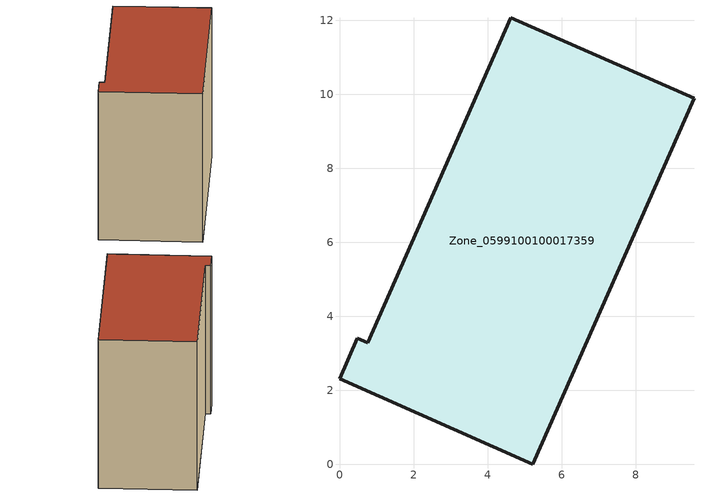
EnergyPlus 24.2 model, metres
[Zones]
Zone_0599100100017359
 floor ground (C_G): 5.22,0 0,2.31 0.48,3.4 0.77,3.28 4.63,12.06 9.58,9.88 z0
 wall outside (C_F): 0,2.31 5.22,0 9.58,9.88 4.63,12.06 0.77,3.28 0.48,3.4 0,2.31 z0:8.97
 roof outside (C_R): 0.48,3.4 0,2.31 5.22,0 9.58,9.88 4.63,12.06 0.77,3.28 z8.97
[BUILDING]
Pand.0599100100017359: North Axis=0; Terrain=City; Loads Convergence Tolerance Value=0.04; Temperature Convergence Tolerance Value=0.4; Solar Distribution=FullExterior; Maximum Number of Warmup Days=25; Minimum Number of Warmup Days=1
[Site:Location]
Rotterdam.The.Hague.AP_ZH_NLD Design_Conditions: Latitude=51.96; Longitude=4.45; Time Zone=1; Elevation=-4.5
[SITE:GROUNDTEMPERATURE:BUILDINGSURFACE]
18, 18, 18, 18, 18, 18, 18, 18, 18, 18, 18, 18
[MATERIAL] Thermal Absorptance=0.9; Solar Absorptance=0.7; Visible Absorptance=0.7
Name | Roughness | Thickness | Conductivity | Density | Specific Heat
G.TI.2015-2018 | MediumSmooth | 0.15 | 0.0428571 | 540 | 1210
F.TI.2015-2018 | Rough | 0.3 | 0.0666667 | 1920 | 840
R.TI.2015-2018 | MediumRough | 0.2 | 0.0333333 | 1500 | 1000
[CONSTRUCTION]
C_G: G.TI.2015-2018
C_F: F.TI.2015-2018
C_R: R.TI.2015-2018
[ZONE]
Zone_0599100100017359: Type=1; Multiplier=1; Ceiling Height=Autocalculate; Volume=Autocalculate; Floor Area=autocalculate; Part of Total Floor Area=Yes
[ZONEINFILTRATION:DESIGNFLOWRATE]
Infil_Zone_0599100100017359: Zone or ZoneList or Space or SpaceList=Zone_0599100100017359; Schedule=AlwaysOn; Design Flow Rate Calculation Method=Flow/Area; Flow Rate per Floor Area=0.0015; Constant Term Coefficient=1; Temperature Term Coefficient=0; Velocity Term Coefficient=0; Velocity Squared Term Coefficient=0
[HVACTEMPLATE:ZONE:IDEALLOADSAIRSYSTEM]
Zone_0599100100017359: Maximum Heating Supply Air Temperature=50; Minimum Cooling Supply Air Temperature=13; Maximum Heating Supply Air Humidity Ratio=0.0156; Minimum Cooling Supply Air Humidity Ratio=0.0077; Heating Limit=NoLimit; Cooling Limit=NoLimit; Dehumidification Control Type=ConstantSensibleHeatRatio; Cooling Sensible Heat Ratio=0.7; Dehumidification Setpoint=60; Humidification Control Type=None; Humidification Setpoint=30; Outdoor Air Method=None; Outdoor Air Flow Rate per Person=0.00944; Outdoor Air Flow Rate per Zone Floor Area=0; Outdoor Air Flow Rate per Zone=0; Demand Controlled Ventilation Type=None; Outdoor Air Economizer Type=NoEconomizer; Heat Recovery Type=None; Sensible Heat Recovery Effectiveness=0.7; Latent Heat Recovery Effectiveness=0.65
[ZONECONTROL:THERMOSTAT]
ThermostatControl_Zone_0599100100017359: Zone or ZoneList=Zone_0599100100017359; Control Type Schedule=DualSetpointControlType; Control 1=Thermostat_Zone_0599100100017359; Temperature Difference Between Cutout And Setpoint=0
[THERMOSTATSETPOINT:DUALSETPOINT]
Thermostat_Zone_0599100100017359: Heating Setpoint Temperature Schedule=HeatingSetpoint_Zone_0599100100017359; Cooling Setpoint Temperature Schedule=CoolingSetpoint_Zone_0599100100017359
[SCHEDULE:COMPACT]
HeatingSetpoint_Zone_0599100100017359: Through: 12/31, For: AllDays, Until: 24:00, 21
CoolingSetpoint_Zone_0599100100017359: Through: 12/31, For: AllDays, Until: 24:00, 24
DualSetpointControlType: Through: 12/31, For: AllDays, Until: 24:00, 4
AlwaysOn: Through: 12/31, For: AllDays, Until: 24:00, 1
